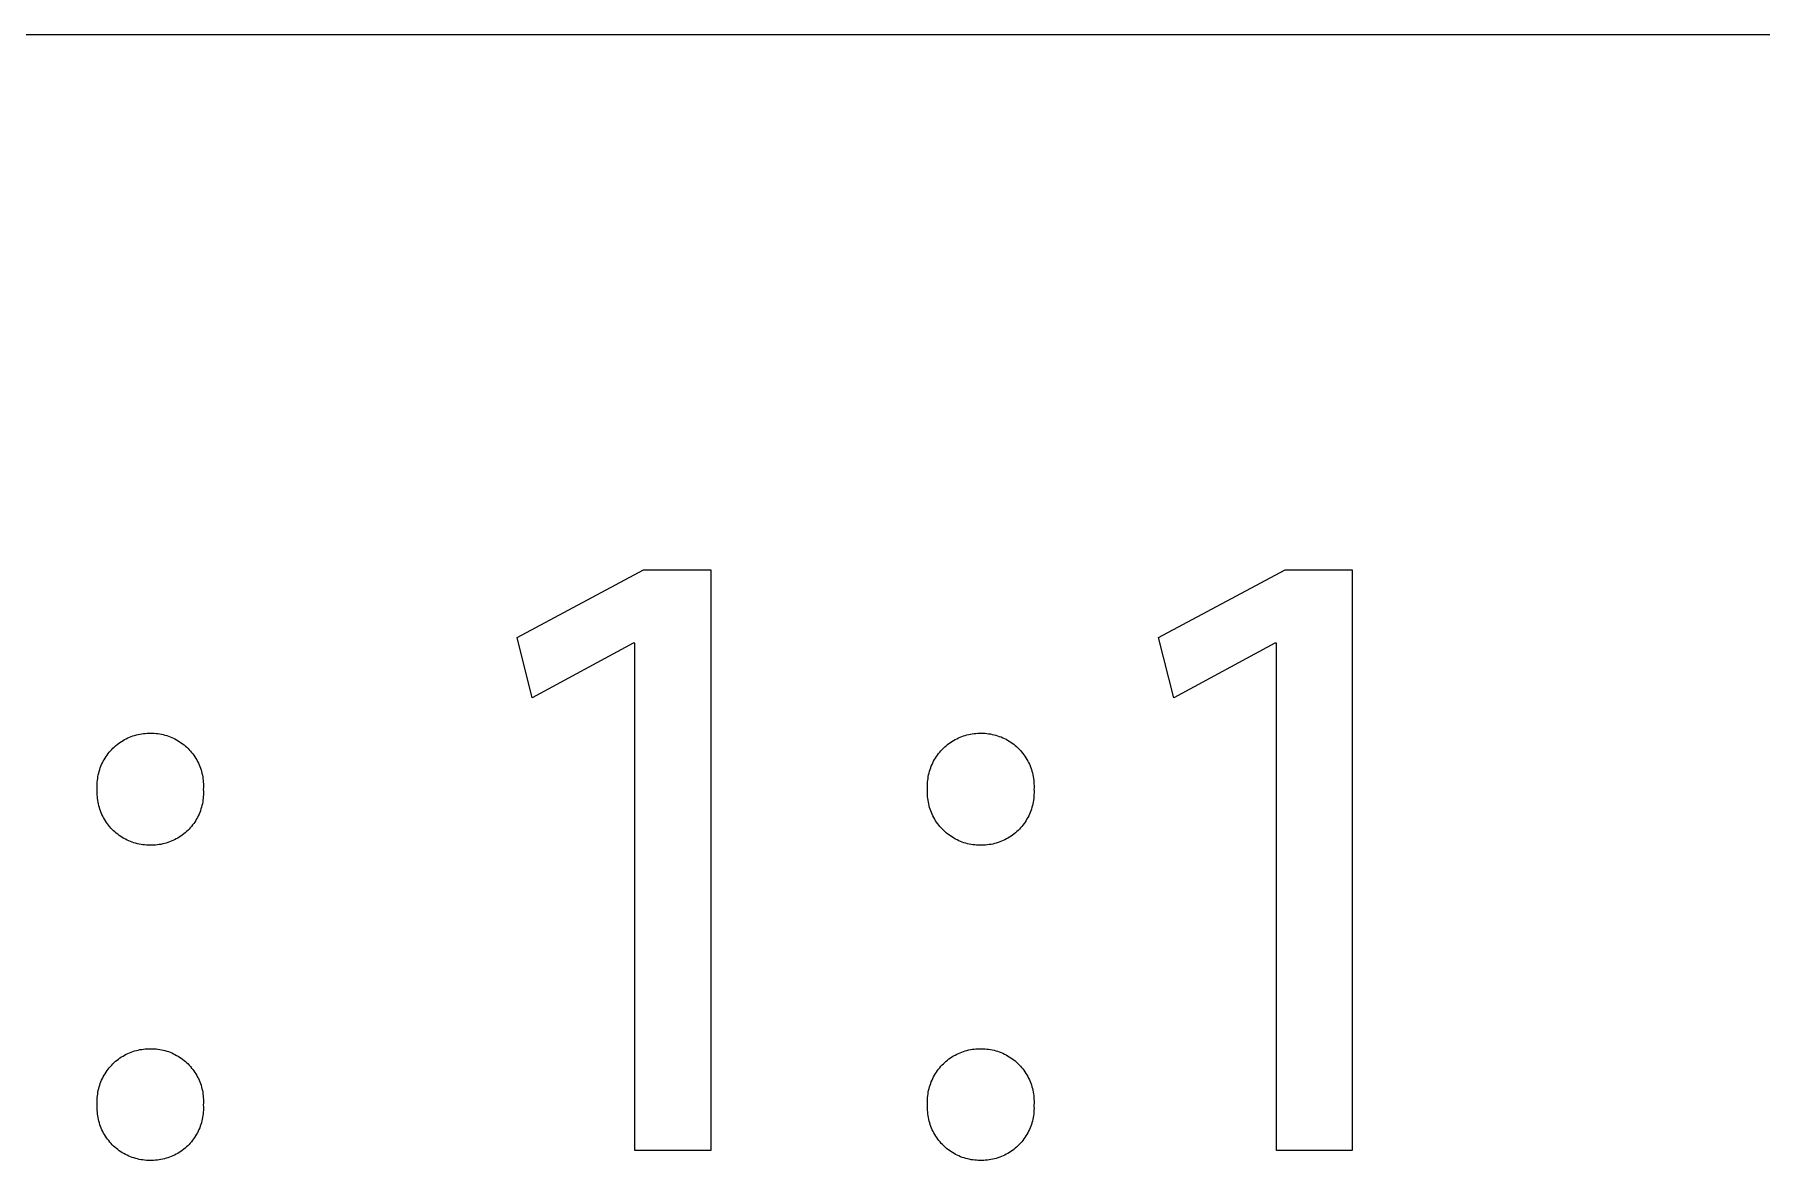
# Model space of a CAD drawing. Header units: millimetres. Extents: x -962 to 3068, y -237 to 2578.
# Drawn here: x 2822.1 to 2900.1, y -62.9 to -12 of the extents above; entities that cross this region are included whole.
import ezdxf

# ---------------------------------------------------------------- set-up
doc = ezdxf.new("R2010")
doc.units = ezdxf.units.MM
doc.header["$MEASUREMENT"] = 0
doc.layers.add('Domyślny', color=7, linetype='Continuous', true_color=0x000000)

msp = doc.modelspace()

# ---------------------------------------------------------------- linework, layer by layer
at = {"layer": 'Domyślny', "color": 18, "lineweight": 15, "true_color": 0x000000}
for p, q in [((1544.743, -12.02), (3067.792, -12.02)), ((2843.86, -39.261), (2849.577, -36.201)), ((2849.577, -36.201), (2852.61, -36.201)), ((2852.61, -36.201), (2852.61, -62.425)), ((2872.851, -39.261), (2878.568, -36.201)), ((2878.568, -36.201), (2881.601, -36.201)), ((2881.601, -36.201), (2881.601, -62.425)), ((2844.544, -41.985), (2843.86, -39.261)), ((2849.107, -39.516), (2844.544, -41.985)), ((2849.188, -39.516), (2849.107, -39.516)), ((2849.188, -62.425), (2849.188, -39.516)), ((2873.535, -41.985), (2872.851, -39.261)), ((2878.098, -39.516), (2873.535, -41.985)), ((2878.179, -39.516), (2878.098, -39.516)), ((2878.179, -62.425), (2878.179, -39.516)), ((2826.499, -43.704), (2826.577, -43.679)), ((2826.577, -43.679), (2826.656, -43.657)), ((2826.656, -43.657), (2826.736, -43.637)), ((2826.736, -43.637), (2826.816, -43.621)), ((2826.816, -43.621), (2826.897, -43.607)), ((2826.897, -43.607), (2826.978, -43.595)), ((2826.978, -43.595), (2827.06, -43.587)), ((2827.06, -43.587), (2827.141, -43.581)), ((2827.141, -43.581), (2827.223, -43.578)), ((2827.223, -43.578), (2827.305, -43.578)), ((2827.305, -43.578), (2827.387, -43.579)), ((2827.387, -43.579), (2827.468, -43.583)), ((2827.468, -43.583), (2827.549, -43.589)), ((2827.549, -43.589), (2827.63, -43.598)), ((2827.63, -43.598), (2827.71, -43.61)), ((2827.71, -43.61), (2827.79, -43.625)), ((2827.79, -43.625), (2827.87, -43.642)), ((2827.87, -43.642), (2827.948, -43.663)), ((2827.948, -43.663), (2828.026, -43.685)), ((2828.026, -43.685), (2828.104, -43.711)), ((2863.955, -43.729), (2864.032, -43.702)), ((2864.032, -43.702), (2864.111, -43.677)), ((2864.111, -43.677), (2864.19, -43.655)), ((2864.19, -43.655), (2864.27, -43.635)), ((2864.27, -43.635), (2864.35, -43.619)), ((2864.35, -43.619), (2864.432, -43.605)), ((2864.432, -43.605), (2864.513, -43.594)), ((2864.513, -43.594), (2864.595, -43.586)), ((2864.595, -43.586), (2864.677, -43.58)), ((2864.677, -43.58), (2864.759, -43.578)), ((2864.759, -43.578), (2864.841, -43.578)), ((2864.841, -43.578), (2864.924, -43.58)), ((2864.924, -43.58), (2865.007, -43.584)), ((2865.007, -43.584), (2865.09, -43.591)), ((2865.09, -43.591), (2865.172, -43.601)), ((2865.172, -43.601), (2865.254, -43.614)), ((2865.254, -43.614), (2865.335, -43.63)), ((2865.335, -43.63), (2865.416, -43.648)), ((2865.416, -43.648), (2865.496, -43.67)), ((2865.496, -43.67), (2865.575, -43.694)), ((2865.575, -43.694), (2865.654, -43.721)), ((2825.381, -44.503), (2825.432, -44.439)), ((2825.432, -44.439), (2825.486, -44.377)), ((2825.486, -44.377), (2825.541, -44.317)), ((2825.541, -44.317), (2825.599, -44.258)), ((2825.599, -44.258), (2825.658, -44.202)), ((2825.658, -44.202), (2825.72, -44.148)), ((2825.72, -44.148), (2825.783, -44.095)), ((2825.783, -44.095), (2825.848, -44.045)), ((2825.848, -44.045), (2825.915, -43.998)), ((2825.915, -43.998), (2825.983, -43.952)), ((2825.983, -43.952), (2826.053, -43.91)), ((2826.053, -43.91), (2826.124, -43.869)), ((2826.124, -43.869), (2826.197, -43.831)), ((2826.197, -43.831), (2826.271, -43.795)), ((2826.271, -43.795), (2826.346, -43.762)), ((2826.346, -43.762), (2826.422, -43.732)), ((2826.422, -43.732), (2826.499, -43.704)), ((2828.104, -43.711), (2828.18, -43.739)), ((2828.18, -43.739), (2828.255, -43.77)), ((2828.255, -43.77), (2828.329, -43.803)), ((2828.329, -43.803), (2828.402, -43.839)), ((2828.402, -43.839), (2828.474, -43.877)), ((2828.474, -43.877), (2828.544, -43.918)), ((2828.544, -43.918), (2828.613, -43.962)), ((2828.613, -43.962), (2828.681, -44.007)), ((2828.681, -44.007), (2828.746, -44.055)), ((2828.746, -44.055), (2828.81, -44.105)), ((2828.81, -44.105), (2828.873, -44.157)), ((2828.873, -44.157), (2828.933, -44.212)), ((2828.933, -44.212), (2828.992, -44.268)), ((2828.992, -44.268), (2829.048, -44.326)), ((2829.048, -44.326), (2829.103, -44.387)), ((2829.103, -44.387), (2829.155, -44.449)), ((2829.155, -44.449), (2829.206, -44.513)), ((2862.908, -44.499), (2862.96, -44.435)), ((2862.96, -44.435), (2863.014, -44.373)), ((2863.014, -44.373), (2863.069, -44.313)), ((2863.069, -44.313), (2863.127, -44.254)), ((2863.127, -44.254), (2863.187, -44.198)), ((2863.187, -44.198), (2863.249, -44.144)), ((2863.249, -44.144), (2863.313, -44.091)), ((2863.313, -44.091), (2863.378, -44.041)), ((2863.378, -44.041), (2863.445, -43.994)), ((2863.445, -43.994), (2863.514, -43.949)), ((2863.514, -43.949), (2863.584, -43.906)), ((2863.584, -43.906), (2863.656, -43.865)), ((2863.656, -43.865), (2863.729, -43.827)), ((2863.729, -43.827), (2863.803, -43.792)), ((2863.803, -43.792), (2863.878, -43.759)), ((2863.878, -43.759), (2863.955, -43.729)), ((2865.654, -43.721), (2865.731, -43.75)), ((2865.731, -43.75), (2865.807, -43.783)), ((2865.807, -43.783), (2865.883, -43.818)), ((2865.883, -43.818), (2865.957, -43.855)), ((2865.957, -43.855), (2866.029, -43.895)), ((2866.029, -43.895), (2866.1, -43.938)), ((2866.1, -43.938), (2866.17, -43.983)), ((2866.17, -43.983), (2866.238, -44.03)), ((2866.238, -44.03), (2866.304, -44.08)), ((2866.304, -44.08), (2866.369, -44.132)), ((2866.369, -44.132), (2866.431, -44.186)), ((2866.431, -44.186), (2866.492, -44.243)), ((2866.492, -44.243), (2866.551, -44.301)), ((2866.551, -44.301), (2866.607, -44.362)), ((2866.607, -44.362), (2866.662, -44.424)), ((2866.662, -44.424), (2866.714, -44.489)), ((2824.976, -45.303), (2825, -45.225)), ((2825, -45.225), (2825.027, -45.147)), ((2825.027, -45.147), (2825.056, -45.071)), ((2825.056, -45.071), (2825.088, -44.995)), ((2825.088, -44.995), (2825.123, -44.921)), ((2825.123, -44.921), (2825.16, -44.848)), ((2825.16, -44.848), (2825.199, -44.776)), ((2825.199, -44.776), (2825.241, -44.705)), ((2825.241, -44.705), (2825.285, -44.636)), ((2825.285, -44.636), (2825.332, -44.569)), ((2825.332, -44.569), (2825.381, -44.503)), ((2829.206, -44.513), (2829.254, -44.578)), ((2829.254, -44.578), (2829.3, -44.646)), ((2829.3, -44.646), (2829.343, -44.714)), ((2829.343, -44.714), (2829.384, -44.785)), ((2829.384, -44.785), (2829.423, -44.856)), ((2829.423, -44.856), (2829.459, -44.929)), ((2829.459, -44.929), (2829.492, -45.003)), ((2829.492, -45.003), (2829.523, -45.078)), ((2829.523, -45.078), (2829.552, -45.154)), ((2829.552, -45.154), (2829.578, -45.231)), ((2829.578, -45.231), (2829.601, -45.309)), ((2862.501, -45.301), (2862.525, -45.222)), ((2862.525, -45.222), (2862.552, -45.145)), ((2862.552, -45.145), (2862.581, -45.068)), ((2862.581, -45.068), (2862.613, -44.992)), ((2862.613, -44.992), (2862.648, -44.918)), ((2862.648, -44.918), (2862.685, -44.844)), ((2862.685, -44.844), (2862.725, -44.772)), ((2862.725, -44.772), (2862.767, -44.702)), ((2862.767, -44.702), (2862.812, -44.633)), ((2862.812, -44.633), (2862.859, -44.565)), ((2862.859, -44.565), (2862.908, -44.499)), ((2866.714, -44.489), (2866.764, -44.555)), ((2866.764, -44.555), (2866.812, -44.622)), ((2866.812, -44.622), (2866.857, -44.692)), ((2866.857, -44.692), (2866.9, -44.763)), ((2866.9, -44.763), (2866.94, -44.835)), ((2866.94, -44.835), (2866.978, -44.909)), ((2866.978, -44.909), (2867.014, -44.984)), ((2867.014, -44.984), (2867.046, -45.06)), ((2867.046, -45.06), (2867.076, -45.137)), ((2867.076, -45.137), (2867.103, -45.216)), ((2867.103, -45.216), (2867.128, -45.295)), ((2824.885, -45.951), (2824.886, -45.869)), ((2824.886, -46.033), (2824.885, -45.951)), ((2824.886, -45.869), (2824.891, -45.787)), ((2824.89, -46.115), (2824.886, -46.033)), ((2824.891, -45.787), (2824.898, -45.705)), ((2824.898, -45.705), (2824.908, -45.624)), ((2824.908, -45.624), (2824.921, -45.543)), ((2824.921, -45.543), (2824.937, -45.462)), ((2824.937, -45.462), (2824.955, -45.383)), ((2824.955, -45.383), (2824.976, -45.303)), ((2829.601, -45.309), (2829.621, -45.388)), ((2829.621, -45.388), (2829.639, -45.468)), ((2829.639, -45.468), (2829.654, -45.547)), ((2829.654, -45.547), (2829.666, -45.628)), ((2829.666, -45.628), (2829.676, -45.709)), ((2829.676, -45.709), (2829.682, -45.79)), ((2829.685, -46.034), (2829.681, -46.115)), ((2829.682, -45.79), (2829.686, -45.871)), ((2829.687, -45.952), (2829.685, -46.034)), ((2829.686, -45.871), (2829.687, -45.952)), ((2862.407, -45.95), (2862.409, -45.868)), ((2862.408, -46.033), (2862.407, -45.95)), ((2862.412, -46.115), (2862.408, -46.033)), ((2862.409, -45.868), (2862.414, -45.786)), ((2862.414, -45.786), (2862.421, -45.704)), ((2862.421, -45.704), (2862.432, -45.622)), ((2862.432, -45.622), (2862.445, -45.541)), ((2862.445, -45.541), (2862.46, -45.461)), ((2862.46, -45.461), (2862.479, -45.38)), ((2862.479, -45.38), (2862.501, -45.301)), ((2867.128, -45.295), (2867.149, -45.375)), ((2867.149, -45.375), (2867.168, -45.456)), ((2867.168, -45.456), (2867.184, -45.537)), ((2867.184, -45.537), (2867.198, -45.619)), ((2867.198, -45.619), (2867.208, -45.701)), ((2867.208, -45.701), (2867.216, -45.783)), ((2867.216, -45.783), (2867.22, -45.866)), ((2867.221, -46.032), (2867.217, -46.115)), ((2867.22, -45.866), (2867.222, -45.949)), ((2867.222, -45.949), (2867.221, -46.032)), ((2824.885, -46.28), (2824.886, -46.198)), ((2824.888, -46.363), (2824.885, -46.28)), ((2824.886, -46.198), (2824.89, -46.115)), ((2824.893, -46.446), (2824.888, -46.363)), ((2824.9, -46.529), (2824.893, -46.446)), ((2824.911, -46.611), (2824.9, -46.529)), ((2824.925, -46.692), (2824.911, -46.611)), ((2824.941, -46.774), (2824.925, -46.692)), ((2824.961, -46.854), (2824.941, -46.774)), ((2829.638, -46.765), (2829.62, -46.845)), ((2829.654, -46.685), (2829.638, -46.765)), ((2829.666, -46.604), (2829.654, -46.685)), ((2829.676, -46.523), (2829.666, -46.604)), ((2829.682, -46.441), (2829.676, -46.523)), ((2829.681, -46.115), (2829.685, -46.196)), ((2829.686, -46.36), (2829.682, -46.441)), ((2829.685, -46.196), (2829.687, -46.278)), ((2829.687, -46.278), (2829.686, -46.36)), ((2862.408, -46.28), (2862.409, -46.197)), ((2862.41, -46.362), (2862.408, -46.28)), ((2862.409, -46.197), (2862.412, -46.115)), ((2862.415, -46.445), (2862.41, -46.362)), ((2862.422, -46.527), (2862.415, -46.445)), ((2862.433, -46.609), (2862.422, -46.527)), ((2862.447, -46.691), (2862.433, -46.609)), ((2862.463, -46.772), (2862.447, -46.691)), ((2862.482, -46.852), (2862.463, -46.772)), ((2867.168, -46.768), (2867.15, -46.847)), ((2867.184, -46.687), (2867.168, -46.768)), ((2867.197, -46.606), (2867.184, -46.687)), ((2867.208, -46.525), (2867.197, -46.606)), ((2867.215, -46.443), (2867.208, -46.525)), ((2867.22, -46.361), (2867.215, -46.443)), ((2867.217, -46.115), (2867.221, -46.197)), ((2867.222, -46.279), (2867.22, -46.361)), ((2867.221, -46.197), (2867.222, -46.279)), ((2824.983, -46.934), (2824.961, -46.854)), ((2825.008, -47.013), (2824.983, -46.934)), ((2825.035, -47.091), (2825.008, -47.013)), ((2825.066, -47.169), (2825.035, -47.091)), ((2825.099, -47.245), (2825.066, -47.169)), ((2825.134, -47.319), (2825.099, -47.245)), ((2825.173, -47.393), (2825.134, -47.319)), ((2825.213, -47.465), (2825.173, -47.393)), ((2825.257, -47.536), (2825.213, -47.465)), ((2825.302, -47.605), (2825.257, -47.536)), ((2829.294, -47.59), (2829.247, -47.657)), ((2829.338, -47.521), (2829.294, -47.59)), ((2829.38, -47.451), (2829.338, -47.521)), ((2829.419, -47.379), (2829.38, -47.451)), ((2829.455, -47.306), (2829.419, -47.379)), ((2829.49, -47.232), (2829.455, -47.306)), ((2829.521, -47.156), (2829.49, -47.232)), ((2829.55, -47.08), (2829.521, -47.156)), ((2829.576, -47.002), (2829.55, -47.08)), ((2829.6, -46.924), (2829.576, -47.002)), ((2829.62, -46.845), (2829.6, -46.924)), ((2862.504, -46.932), (2862.482, -46.852)), ((2862.529, -47.011), (2862.504, -46.932)), ((2862.556, -47.089), (2862.529, -47.011)), ((2862.586, -47.166), (2862.556, -47.089)), ((2862.619, -47.241), (2862.586, -47.166)), ((2862.654, -47.316), (2862.619, -47.241)), ((2862.692, -47.39), (2862.654, -47.316)), ((2862.733, -47.462), (2862.692, -47.39)), ((2862.775, -47.532), (2862.733, -47.462)), ((2862.821, -47.601), (2862.775, -47.532)), ((2862.869, -47.669), (2862.821, -47.601)), ((2866.816, -47.593), (2866.769, -47.66)), ((2866.861, -47.524), (2866.816, -47.593)), ((2866.904, -47.454), (2866.861, -47.524)), ((2866.943, -47.382), (2866.904, -47.454)), ((2866.981, -47.309), (2866.943, -47.382)), ((2867.015, -47.235), (2866.981, -47.309)), ((2867.048, -47.159), (2867.015, -47.235)), ((2867.077, -47.083), (2867.048, -47.159)), ((2867.104, -47.005), (2867.077, -47.083)), ((2867.128, -46.927), (2867.104, -47.005)), ((2867.15, -46.847), (2867.128, -46.927)), ((2825.35, -47.673), (2825.302, -47.605)), ((2825.401, -47.738), (2825.35, -47.673)), ((2825.453, -47.802), (2825.401, -47.738)), ((2825.508, -47.864), (2825.453, -47.802)), ((2825.565, -47.925), (2825.508, -47.864)), ((2825.624, -47.983), (2825.565, -47.925)), ((2825.685, -48.039), (2825.624, -47.983)), ((2825.748, -48.093), (2825.685, -48.039)), ((2825.813, -48.145), (2825.748, -48.093)), ((2825.88, -48.194), (2825.813, -48.145)), ((2825.948, -48.241), (2825.88, -48.194)), ((2826.018, -48.286), (2825.948, -48.241)), ((2826.089, -48.328), (2826.018, -48.286)), ((2826.162, -48.367), (2826.089, -48.328)), ((2826.236, -48.405), (2826.162, -48.367)), ((2828.457, -48.354), (2828.385, -48.392)), ((2828.528, -48.314), (2828.457, -48.354)), ((2828.598, -48.271), (2828.528, -48.314)), ((2828.666, -48.226), (2828.598, -48.271)), ((2828.733, -48.179), (2828.666, -48.226)), ((2828.798, -48.129), (2828.733, -48.179)), ((2828.861, -48.077), (2828.798, -48.129)), ((2828.922, -48.023), (2828.861, -48.077)), ((2828.982, -47.967), (2828.922, -48.023)), ((2829.039, -47.909), (2828.982, -47.967)), ((2829.094, -47.849), (2829.039, -47.909)), ((2829.148, -47.787), (2829.094, -47.849)), ((2829.199, -47.723), (2829.148, -47.787)), ((2829.247, -47.657), (2829.199, -47.723)), ((2862.919, -47.734), (2862.869, -47.669)), ((2862.971, -47.798), (2862.919, -47.734)), ((2863.025, -47.86), (2862.971, -47.798)), ((2863.082, -47.921), (2863.025, -47.86)), ((2863.141, -47.979), (2863.082, -47.921)), ((2863.202, -48.035), (2863.141, -47.979)), ((2863.264, -48.089), (2863.202, -48.035)), ((2863.329, -48.14), (2863.264, -48.089)), ((2863.395, -48.19), (2863.329, -48.14)), ((2863.463, -48.237), (2863.395, -48.19)), ((2863.532, -48.282), (2863.463, -48.237)), ((2863.603, -48.324), (2863.532, -48.282)), ((2863.676, -48.364), (2863.603, -48.324)), ((2863.749, -48.401), (2863.676, -48.364)), ((2865.972, -48.356), (2865.899, -48.394)), ((2866.044, -48.316), (2865.972, -48.356)), ((2866.114, -48.274), (2866.044, -48.316)), ((2866.183, -48.229), (2866.114, -48.274)), ((2866.25, -48.182), (2866.183, -48.229)), ((2866.315, -48.132), (2866.25, -48.182)), ((2866.379, -48.08), (2866.315, -48.132)), ((2866.441, -48.026), (2866.379, -48.08)), ((2866.501, -47.97), (2866.441, -48.026)), ((2866.559, -47.912), (2866.501, -47.97)), ((2866.615, -47.852), (2866.559, -47.912)), ((2866.668, -47.79), (2866.615, -47.852)), ((2866.72, -47.726), (2866.668, -47.79)), ((2866.769, -47.66), (2866.72, -47.726)), ((2826.311, -48.439), (2826.236, -48.405)), ((2826.388, -48.471), (2826.311, -48.439)), ((2826.465, -48.5), (2826.388, -48.471)), ((2826.544, -48.526), (2826.465, -48.5)), ((2826.623, -48.55), (2826.544, -48.526)), ((2826.704, -48.571), (2826.623, -48.55)), ((2826.785, -48.589), (2826.704, -48.571)), ((2826.866, -48.604), (2826.785, -48.589)), ((2826.948, -48.617), (2826.866, -48.604)), ((2827.03, -48.626), (2826.948, -48.617)), ((2827.113, -48.633), (2827.03, -48.626)), ((2827.196, -48.637), (2827.113, -48.633)), ((2827.279, -48.638), (2827.196, -48.637)), ((2827.36, -48.638), (2827.279, -48.638)), ((2827.442, -48.636), (2827.36, -48.638)), ((2827.524, -48.631), (2827.442, -48.636)), ((2827.605, -48.623), (2827.524, -48.631)), ((2827.686, -48.612), (2827.605, -48.623)), ((2827.767, -48.599), (2827.686, -48.612)), ((2827.847, -48.583), (2827.767, -48.599)), ((2827.926, -48.563), (2827.847, -48.583)), ((2828.005, -48.542), (2827.926, -48.563)), ((2828.083, -48.517), (2828.005, -48.542)), ((2828.16, -48.49), (2828.083, -48.517)), ((2828.236, -48.46), (2828.16, -48.49)), ((2828.311, -48.427), (2828.236, -48.46)), ((2828.385, -48.392), (2828.311, -48.427)), ((2863.824, -48.436), (2863.749, -48.401)), ((2863.9, -48.468), (2863.824, -48.436)), ((2863.978, -48.497), (2863.9, -48.468)), ((2864.056, -48.524), (2863.978, -48.497)), ((2864.135, -48.548), (2864.056, -48.524)), ((2864.215, -48.569), (2864.135, -48.548)), ((2864.295, -48.587), (2864.215, -48.569)), ((2864.377, -48.603), (2864.295, -48.587)), ((2864.458, -48.616), (2864.377, -48.603)), ((2864.54, -48.625), (2864.458, -48.616)), ((2864.623, -48.632), (2864.54, -48.625)), ((2864.705, -48.637), (2864.623, -48.632)), ((2864.788, -48.638), (2864.705, -48.637)), ((2864.87, -48.639), (2864.788, -48.638)), ((2864.952, -48.636), (2864.87, -48.639)), ((2865.034, -48.632), (2864.952, -48.636)), ((2865.116, -48.624), (2865.034, -48.632)), ((2865.197, -48.613), (2865.116, -48.624)), ((2865.278, -48.6), (2865.197, -48.613)), ((2865.358, -48.584), (2865.278, -48.6)), ((2865.438, -48.565), (2865.358, -48.584)), ((2865.517, -48.543), (2865.438, -48.565)), ((2865.596, -48.518), (2865.517, -48.543)), ((2865.673, -48.491), (2865.596, -48.518)), ((2865.75, -48.462), (2865.673, -48.491)), ((2865.825, -48.429), (2865.75, -48.462)), ((2865.899, -48.394), (2865.825, -48.429)), ((2825.541, -58.569), (2825.599, -58.511)), ((2825.599, -58.511), (2825.658, -58.455)), ((2825.658, -58.455), (2825.72, -58.4)), ((2825.72, -58.4), (2825.783, -58.348)), ((2825.783, -58.348), (2825.848, -58.298)), ((2825.848, -58.298), (2825.915, -58.25)), ((2825.915, -58.25), (2825.983, -58.205)), ((2825.983, -58.205), (2826.053, -58.162)), ((2826.053, -58.162), (2826.124, -58.122)), ((2826.124, -58.122), (2826.197, -58.084)), ((2826.197, -58.084), (2826.271, -58.048)), ((2826.271, -58.048), (2826.346, -58.015)), ((2826.346, -58.015), (2826.422, -57.985)), ((2826.422, -57.985), (2826.499, -57.957)), ((2826.499, -57.957), (2826.577, -57.932)), ((2826.577, -57.932), (2826.656, -57.91)), ((2826.656, -57.91), (2826.736, -57.89)), ((2826.736, -57.89), (2826.816, -57.873)), ((2826.816, -57.873), (2826.897, -57.859)), ((2826.897, -57.859), (2826.978, -57.848)), ((2826.978, -57.848), (2827.06, -57.839)), ((2827.06, -57.839), (2827.141, -57.834)), ((2827.141, -57.834), (2827.223, -57.831)), ((2827.223, -57.831), (2827.305, -57.831)), ((2827.305, -57.831), (2827.387, -57.832)), ((2827.387, -57.832), (2827.468, -57.835)), ((2827.468, -57.835), (2827.549, -57.842)), ((2827.549, -57.842), (2827.63, -57.851)), ((2827.63, -57.851), (2827.71, -57.863)), ((2827.71, -57.863), (2827.79, -57.878)), ((2827.79, -57.878), (2827.87, -57.895)), ((2827.87, -57.895), (2827.948, -57.915)), ((2827.948, -57.915), (2828.026, -57.938)), ((2828.026, -57.938), (2828.104, -57.964)), ((2828.104, -57.964), (2828.18, -57.992)), ((2828.18, -57.992), (2828.255, -58.023)), ((2828.255, -58.023), (2828.329, -58.056)), ((2828.329, -58.056), (2828.402, -58.092)), ((2828.402, -58.092), (2828.474, -58.13)), ((2828.474, -58.13), (2828.544, -58.171)), ((2828.544, -58.171), (2828.613, -58.214)), ((2828.613, -58.214), (2828.681, -58.26)), ((2828.681, -58.26), (2828.746, -58.308)), ((2828.746, -58.308), (2828.81, -58.358)), ((2828.81, -58.358), (2828.873, -58.41)), ((2828.873, -58.41), (2828.933, -58.464)), ((2828.933, -58.464), (2828.992, -58.521)), ((2828.992, -58.521), (2829.048, -58.579)), ((2863.069, -58.565), (2863.127, -58.507)), ((2863.127, -58.507), (2863.187, -58.45)), ((2863.187, -58.45), (2863.249, -58.396)), ((2863.249, -58.396), (2863.313, -58.344)), ((2863.313, -58.344), (2863.378, -58.294)), ((2863.378, -58.294), (2863.445, -58.247)), ((2863.445, -58.247), (2863.514, -58.201)), ((2863.514, -58.201), (2863.584, -58.158)), ((2863.584, -58.158), (2863.656, -58.118)), ((2863.656, -58.118), (2863.729, -58.08)), ((2863.729, -58.08), (2863.803, -58.045)), ((2863.803, -58.045), (2863.878, -58.012)), ((2863.878, -58.012), (2863.955, -57.982)), ((2863.955, -57.982), (2864.032, -57.954)), ((2864.032, -57.954), (2864.111, -57.929)), ((2864.111, -57.929), (2864.19, -57.907)), ((2864.19, -57.907), (2864.27, -57.888)), ((2864.27, -57.888), (2864.35, -57.871)), ((2864.35, -57.871), (2864.432, -57.858)), ((2864.432, -57.858), (2864.513, -57.847)), ((2864.513, -57.847), (2864.595, -57.838)), ((2864.595, -57.838), (2864.677, -57.833)), ((2864.677, -57.833), (2864.759, -57.831)), ((2864.759, -57.831), (2864.841, -57.831)), ((2864.841, -57.831), (2864.924, -57.832)), ((2864.924, -57.832), (2865.007, -57.837)), ((2865.007, -57.837), (2865.09, -57.844)), ((2865.09, -57.844), (2865.172, -57.854)), ((2865.172, -57.854), (2865.254, -57.867)), ((2865.254, -57.867), (2865.335, -57.883)), ((2865.335, -57.883), (2865.416, -57.901)), ((2865.416, -57.901), (2865.496, -57.922)), ((2865.496, -57.922), (2865.575, -57.947)), ((2865.575, -57.947), (2865.654, -57.974)), ((2865.654, -57.974), (2865.731, -58.003)), ((2865.731, -58.003), (2865.807, -58.035)), ((2865.807, -58.035), (2865.883, -58.07)), ((2865.883, -58.07), (2865.957, -58.108)), ((2865.957, -58.108), (2866.029, -58.148)), ((2866.029, -58.148), (2866.1, -58.191)), ((2866.1, -58.191), (2866.17, -58.236)), ((2866.17, -58.236), (2866.238, -58.283)), ((2866.238, -58.283), (2866.304, -58.333)), ((2866.304, -58.333), (2866.369, -58.385)), ((2866.369, -58.385), (2866.431, -58.439)), ((2866.431, -58.439), (2866.492, -58.495)), ((2866.492, -58.495), (2866.551, -58.554)), ((2825.056, -59.323), (2825.088, -59.248)), ((2825.088, -59.248), (2825.123, -59.173)), ((2825.123, -59.173), (2825.16, -59.1)), ((2825.16, -59.1), (2825.199, -59.028)), ((2825.199, -59.028), (2825.241, -58.958)), ((2825.241, -58.958), (2825.285, -58.889)), ((2825.285, -58.889), (2825.332, -58.822)), ((2825.332, -58.822), (2825.381, -58.756)), ((2825.381, -58.756), (2825.432, -58.692)), ((2825.432, -58.692), (2825.486, -58.63)), ((2825.486, -58.63), (2825.541, -58.569)), ((2829.048, -58.579), (2829.103, -58.639)), ((2829.103, -58.639), (2829.155, -58.702)), ((2829.155, -58.702), (2829.206, -58.765)), ((2829.206, -58.765), (2829.254, -58.831)), ((2829.254, -58.831), (2829.3, -58.898)), ((2829.3, -58.898), (2829.343, -58.967)), ((2829.343, -58.967), (2829.384, -59.037)), ((2829.384, -59.037), (2829.423, -59.109)), ((2829.423, -59.109), (2829.459, -59.182)), ((2829.459, -59.182), (2829.492, -59.256)), ((2829.492, -59.256), (2829.523, -59.331)), ((2862.581, -59.321), (2862.613, -59.245)), ((2862.613, -59.245), (2862.648, -59.17)), ((2862.648, -59.17), (2862.685, -59.097)), ((2862.685, -59.097), (2862.725, -59.025)), ((2862.725, -59.025), (2862.767, -58.954)), ((2862.767, -58.954), (2862.812, -58.885)), ((2862.812, -58.885), (2862.859, -58.818)), ((2862.859, -58.818), (2862.908, -58.752)), ((2862.908, -58.752), (2862.96, -58.688)), ((2862.96, -58.688), (2863.014, -58.626)), ((2863.014, -58.626), (2863.069, -58.565)), ((2866.551, -58.554), (2866.607, -58.614)), ((2866.607, -58.614), (2866.662, -58.677)), ((2866.662, -58.677), (2866.714, -58.741)), ((2866.714, -58.741), (2866.764, -58.807)), ((2866.764, -58.807), (2866.812, -58.875)), ((2866.812, -58.875), (2866.857, -58.944)), ((2866.857, -58.944), (2866.9, -59.015)), ((2866.9, -59.015), (2866.94, -59.088)), ((2866.94, -59.088), (2866.978, -59.162)), ((2866.978, -59.162), (2867.014, -59.237)), ((2867.014, -59.237), (2867.046, -59.313)), ((2824.886, -60.122), (2824.891, -60.04)), ((2824.891, -60.04), (2824.898, -59.958)), ((2824.898, -59.958), (2824.908, -59.877)), ((2824.908, -59.877), (2824.921, -59.796)), ((2824.921, -59.796), (2824.937, -59.715)), ((2824.937, -59.715), (2824.955, -59.635)), ((2824.955, -59.635), (2824.976, -59.556)), ((2824.976, -59.556), (2825, -59.478)), ((2825, -59.478), (2825.027, -59.4)), ((2825.027, -59.4), (2825.056, -59.323)), ((2829.523, -59.331), (2829.552, -59.407)), ((2829.552, -59.407), (2829.578, -59.484)), ((2829.578, -59.484), (2829.601, -59.562)), ((2829.601, -59.562), (2829.621, -59.641)), ((2829.621, -59.641), (2829.639, -59.72)), ((2829.639, -59.72), (2829.654, -59.8)), ((2829.654, -59.8), (2829.666, -59.881)), ((2829.666, -59.881), (2829.676, -59.961)), ((2829.676, -59.961), (2829.682, -60.042)), ((2829.682, -60.042), (2829.686, -60.124)), ((2862.409, -60.121), (2862.414, -60.039)), ((2862.414, -60.039), (2862.421, -59.957)), ((2862.421, -59.957), (2862.432, -59.875)), ((2862.432, -59.875), (2862.445, -59.794)), ((2862.445, -59.794), (2862.46, -59.713)), ((2862.46, -59.713), (2862.479, -59.633)), ((2862.479, -59.633), (2862.501, -59.554)), ((2862.501, -59.554), (2862.525, -59.475)), ((2862.525, -59.475), (2862.552, -59.397)), ((2862.552, -59.397), (2862.581, -59.321)), ((2867.046, -59.313), (2867.076, -59.39)), ((2867.076, -59.39), (2867.103, -59.468)), ((2867.103, -59.468), (2867.128, -59.548)), ((2867.128, -59.548), (2867.149, -59.628)), ((2867.149, -59.628), (2867.168, -59.708)), ((2867.168, -59.708), (2867.184, -59.79)), ((2867.184, -59.79), (2867.198, -59.871)), ((2867.198, -59.871), (2867.208, -59.954)), ((2867.208, -59.954), (2867.216, -60.036)), ((2867.216, -60.036), (2867.22, -60.119)), ((2824.885, -60.203), (2824.886, -60.122)), ((2824.886, -60.285), (2824.885, -60.203)), ((2824.89, -60.367), (2824.886, -60.285)), ((2824.886, -60.45), (2824.89, -60.367)), ((2824.886, -60.533), (2824.886, -60.45)), ((2824.888, -60.615), (2824.886, -60.533)), ((2824.894, -60.698), (2824.888, -60.615)), ((2824.902, -60.78), (2824.894, -60.698)), ((2824.913, -60.862), (2824.902, -60.78)), ((2824.927, -60.943), (2824.913, -60.862)), ((2829.664, -60.855), (2829.652, -60.936)), ((2829.674, -60.774), (2829.664, -60.855)), ((2829.681, -60.693), (2829.674, -60.774)), ((2829.685, -60.286), (2829.681, -60.367)), ((2829.681, -60.367), (2829.685, -60.449)), ((2829.685, -60.612), (2829.681, -60.693)), ((2829.687, -60.205), (2829.685, -60.286)), ((2829.685, -60.449), (2829.687, -60.53)), ((2829.687, -60.53), (2829.685, -60.612)), ((2829.686, -60.124), (2829.687, -60.205)), ((2862.407, -60.203), (2862.409, -60.121)), ((2862.408, -60.285), (2862.407, -60.203)), ((2862.412, -60.367), (2862.408, -60.285)), ((2862.408, -60.532), (2862.409, -60.45)), ((2862.411, -60.614), (2862.408, -60.532)), ((2862.409, -60.45), (2862.412, -60.367)), ((2862.416, -60.697), (2862.411, -60.614)), ((2862.424, -60.779), (2862.416, -60.697)), ((2862.435, -60.86), (2862.424, -60.779)), ((2862.449, -60.941), (2862.435, -60.86)), ((2867.196, -60.857), (2867.182, -60.938)), ((2867.206, -60.776), (2867.196, -60.857)), ((2867.214, -60.694), (2867.206, -60.776)), ((2867.219, -60.613), (2867.214, -60.694)), ((2867.221, -60.285), (2867.217, -60.367)), ((2867.217, -60.367), (2867.22, -60.449)), ((2867.221, -60.531), (2867.219, -60.613)), ((2867.22, -60.119), (2867.222, -60.202)), ((2867.22, -60.449), (2867.221, -60.531)), ((2867.222, -60.202), (2867.221, -60.285)), ((2824.944, -61.024), (2824.927, -60.943)), ((2824.963, -61.104), (2824.944, -61.024)), ((2824.986, -61.184), (2824.963, -61.104)), ((2825.011, -61.263), (2824.986, -61.184)), ((2825.038, -61.34), (2825.011, -61.263)), ((2825.069, -61.417), (2825.038, -61.34)), ((2825.102, -61.493), (2825.069, -61.417)), ((2825.138, -61.567), (2825.102, -61.493)), ((2825.176, -61.641), (2825.138, -61.567)), ((2825.217, -61.712), (2825.176, -61.641)), ((2829.415, -61.627), (2829.376, -61.698)), ((2829.452, -61.554), (2829.415, -61.627)), ((2829.486, -61.48), (2829.452, -61.554)), ((2829.518, -61.405), (2829.486, -61.48)), ((2829.547, -61.329), (2829.518, -61.405)), ((2829.573, -61.252), (2829.547, -61.329)), ((2829.597, -61.174), (2829.573, -61.252)), ((2829.618, -61.095), (2829.597, -61.174)), ((2829.636, -61.016), (2829.618, -61.095)), ((2829.652, -60.936), (2829.636, -61.016)), ((2862.465, -61.022), (2862.449, -60.941)), ((2862.485, -61.102), (2862.465, -61.022)), ((2862.507, -61.182), (2862.485, -61.102)), ((2862.531, -61.26), (2862.507, -61.182)), ((2862.559, -61.338), (2862.531, -61.26)), ((2862.589, -61.414), (2862.559, -61.338)), ((2862.622, -61.49), (2862.589, -61.414)), ((2862.658, -61.564), (2862.622, -61.49)), ((2862.696, -61.637), (2862.658, -61.564)), ((2862.736, -61.709), (2862.696, -61.637)), ((2866.94, -61.63), (2866.9, -61.701)), ((2866.977, -61.557), (2866.94, -61.63)), ((2867.012, -61.483), (2866.977, -61.557)), ((2867.044, -61.408), (2867.012, -61.483)), ((2867.074, -61.332), (2867.044, -61.408)), ((2867.101, -61.255), (2867.074, -61.332)), ((2867.126, -61.176), (2867.101, -61.255)), ((2867.147, -61.098), (2867.126, -61.176)), ((2867.166, -61.018), (2867.147, -61.098)), ((2867.182, -60.938), (2867.166, -61.018)), ((2825.26, -61.783), (2825.217, -61.712)), ((2825.306, -61.852), (2825.26, -61.783)), ((2825.354, -61.919), (2825.306, -61.852)), ((2825.405, -61.984), (2825.354, -61.919)), ((2825.457, -62.048), (2825.405, -61.984)), ((2825.512, -62.11), (2825.457, -62.048)), ((2825.569, -62.17), (2825.512, -62.11)), ((2825.628, -62.227), (2825.569, -62.17)), ((2825.689, -62.283), (2825.628, -62.227)), ((2825.752, -62.337), (2825.689, -62.283)), ((2825.817, -62.388), (2825.752, -62.337)), ((2825.883, -62.437), (2825.817, -62.388)), ((2828.729, -62.422), (2828.663, -62.469)), ((2828.794, -62.373), (2828.729, -62.422)), ((2828.857, -62.321), (2828.794, -62.373)), ((2828.919, -62.268), (2828.857, -62.321)), ((2828.978, -62.212), (2828.919, -62.268)), ((2829.035, -62.154), (2828.978, -62.212)), ((2829.091, -62.094), (2829.035, -62.154)), ((2829.144, -62.032), (2829.091, -62.094)), ((2829.195, -61.969), (2829.144, -62.032)), ((2829.244, -61.904), (2829.195, -61.969)), ((2829.29, -61.837), (2829.244, -61.904)), ((2829.334, -61.768), (2829.29, -61.837)), ((2829.376, -61.698), (2829.334, -61.768)), ((2852.61, -62.425), (2849.188, -62.425)), ((2862.779, -61.779), (2862.736, -61.709)), ((2862.825, -61.848), (2862.779, -61.779)), ((2862.872, -61.915), (2862.825, -61.848)), ((2862.923, -61.98), (2862.872, -61.915)), ((2862.975, -62.044), (2862.923, -61.98)), ((2863.029, -62.106), (2862.975, -62.044)), ((2863.086, -62.165), (2863.029, -62.106)), ((2863.145, -62.223), (2863.086, -62.165)), ((2863.205, -62.279), (2863.145, -62.223)), ((2863.268, -62.333), (2863.205, -62.279)), ((2863.332, -62.384), (2863.268, -62.333)), ((2863.398, -62.433), (2863.332, -62.384)), ((2866.246, -62.425), (2866.179, -62.472)), ((2866.312, -62.376), (2866.246, -62.425)), ((2866.375, -62.324), (2866.312, -62.376)), ((2866.437, -62.271), (2866.375, -62.324)), ((2866.497, -62.215), (2866.437, -62.271)), ((2866.555, -62.157), (2866.497, -62.215)), ((2866.611, -62.097), (2866.555, -62.157)), ((2866.665, -62.036), (2866.611, -62.097)), ((2866.716, -61.972), (2866.665, -62.036)), ((2866.766, -61.907), (2866.716, -61.972)), ((2866.813, -61.84), (2866.766, -61.907)), ((2866.857, -61.771), (2866.813, -61.84)), ((2866.9, -61.701), (2866.857, -61.771)), ((2881.601, -62.425), (2878.179, -62.425)), ((2825.951, -62.484), (2825.883, -62.437)), ((2826.021, -62.528), (2825.951, -62.484)), ((2826.092, -62.57), (2826.021, -62.528)), ((2826.165, -62.609), (2826.092, -62.57)), ((2826.239, -62.646), (2826.165, -62.609)), ((2826.314, -62.681), (2826.239, -62.646)), ((2826.39, -62.712), (2826.314, -62.681)), ((2826.468, -62.741), (2826.39, -62.712)), ((2826.546, -62.767), (2826.468, -62.741)), ((2826.625, -62.791), (2826.546, -62.767)), ((2826.705, -62.811), (2826.625, -62.791)), ((2826.786, -62.829), (2826.705, -62.811)), ((2826.867, -62.844), (2826.786, -62.829)), ((2826.949, -62.857), (2826.867, -62.844)), ((2827.031, -62.866), (2826.949, -62.857)), ((2827.113, -62.873), (2827.031, -62.866)), ((2827.196, -62.876), (2827.113, -62.873)), ((2827.279, -62.877), (2827.196, -62.876)), ((2827.36, -62.878), (2827.279, -62.877)), ((2827.442, -62.876), (2827.36, -62.878)), ((2827.523, -62.871), (2827.442, -62.876)), ((2827.604, -62.863), (2827.523, -62.871)), ((2827.685, -62.852), (2827.604, -62.863)), ((2827.765, -62.839), (2827.685, -62.852)), ((2827.845, -62.823), (2827.765, -62.839)), ((2827.924, -62.804), (2827.845, -62.823)), ((2828.003, -62.782), (2827.924, -62.804)), ((2828.081, -62.758), (2828.003, -62.782)), ((2828.157, -62.731), (2828.081, -62.758)), ((2828.233, -62.701), (2828.157, -62.731)), ((2828.308, -62.669), (2828.233, -62.701)), ((2828.382, -62.634), (2828.308, -62.669)), ((2828.454, -62.597), (2828.382, -62.634)), ((2828.525, -62.557), (2828.454, -62.597)), ((2828.595, -62.514), (2828.525, -62.557)), ((2828.663, -62.469), (2828.595, -62.514)), ((2863.466, -62.48), (2863.398, -62.433)), ((2863.535, -62.524), (2863.466, -62.48)), ((2863.606, -62.566), (2863.535, -62.524)), ((2863.679, -62.606), (2863.606, -62.566)), ((2863.752, -62.643), (2863.679, -62.606)), ((2863.827, -62.677), (2863.752, -62.643)), ((2863.903, -62.709), (2863.827, -62.677)), ((2863.98, -62.738), (2863.903, -62.709)), ((2864.058, -62.765), (2863.98, -62.738)), ((2864.137, -62.788), (2864.058, -62.765)), ((2864.217, -62.809), (2864.137, -62.788)), ((2864.297, -62.827), (2864.217, -62.809)), ((2864.378, -62.843), (2864.297, -62.827)), ((2864.459, -62.855), (2864.378, -62.843)), ((2864.541, -62.865), (2864.459, -62.855)), ((2864.623, -62.872), (2864.541, -62.865)), ((2864.705, -62.876), (2864.623, -62.872)), ((2864.788, -62.877), (2864.705, -62.876)), ((2864.87, -62.878), (2864.788, -62.877)), ((2864.951, -62.876), (2864.87, -62.878)), ((2865.033, -62.871), (2864.951, -62.876)), ((2865.115, -62.864), (2865.033, -62.871)), ((2865.196, -62.853), (2865.115, -62.864)), ((2865.276, -62.84), (2865.196, -62.853)), ((2865.357, -62.824), (2865.276, -62.84)), ((2865.436, -62.805), (2865.357, -62.824)), ((2865.515, -62.784), (2865.436, -62.805)), ((2865.593, -62.759), (2865.515, -62.784)), ((2865.671, -62.732), (2865.593, -62.759)), ((2865.747, -62.703), (2865.671, -62.732)), ((2865.822, -62.671), (2865.747, -62.703)), ((2865.896, -62.636), (2865.822, -62.671)), ((2865.969, -62.599), (2865.896, -62.636)), ((2866.041, -62.559), (2865.969, -62.599)), ((2866.111, -62.517), (2866.041, -62.559)), ((2866.179, -62.472), (2866.111, -62.517))]:
    msp.add_line(p, q, dxfattribs=at)

doc.saveas('drawing.dxf')
